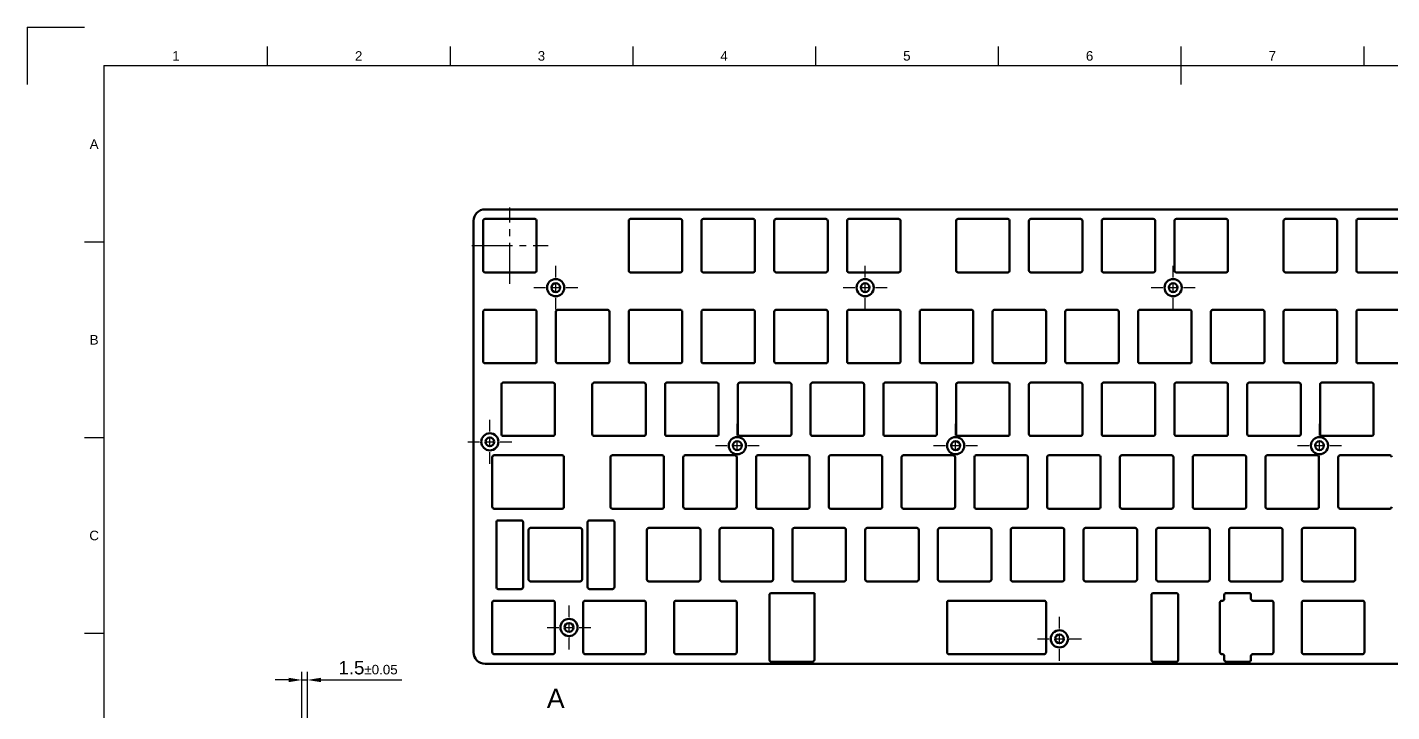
# Model space of a CAD drawing. Header units: millimetres. Extents: x 0 to 594, y 0 to 420.
# Drawn here: x 0 to 357.2, y 240.7 to 420 of the extents above; entities that cross this region are included whole.
import ezdxf
from ezdxf.enums import TextEntityAlignment as Align

# ---------------------------------------------------------------- set-up
doc = ezdxf.new("R2010")
doc.units = ezdxf.units.MM
doc.header["$LTSCALE"] = 0.75
doc.linetypes.add('CENTER2', pattern=[28.575, 19.05, -3.175, 3.175, -3.175])
for name, color, linetype, lineweight in [('BORDER', 7, 'Continuous', 25), ('FD_Dimensions', 7, 'Continuous', 25), ('Section Lines', 7, 'CENTER2', 25), ('Smart Centers', 7, 'CENTER2', 25), ('Visible', 7, 'Continuous', 50)]:
    doc.layers.add(name, color=color, linetype=linetype, lineweight=lineweight)
doc.styles.add('FusionTitle', font='arial.ttf')
doc.styles.get("Standard").update_dxf_attribs({"font": 'arial.ttf'})
doc.dimstyles.new('Dim-ISO-25', dxfattribs={"dimtxt": 3.5, "dimasz": 3.5, "dimexe": 2.1, "dimexo": 2.1, "dimgap": 1.4, "dimtad": 1, "dimdsep": 46, "dimtxsty": 'Standard', "dimcen": 0, "dimazin": 2, "dimtp": 0.1, "dimtm": 0.1, "dimtfac": 0.714286, "dimtmove": 0, "dimatfit": 3, "dimfxl": 1, "dimarcsym": 0})

# ---------------------------------------------------------------- blocks, each defined once
blk = doc.blocks.new('ISO_A2_SHEET')
at = {"layer": 'BORDER'}
for p, q in [((62.8335, 415), (62.8335, 410)), ((110.6668, 415), (110.6668, 410)), ((158.5001, 415), (158.5001, 410)), ((206.3334, 415), (206.3334, 410)), ((254.1667, 415), (254.1667, 410)), ((302, 415), (302, 405)), ((349.8333, 415), (349.8333, 410)), ((20, 410), (584, 410)), ((20, 410), (20, 10)), ((15, 363.75), (20, 363.75)), ((15, 312.5), (20, 312.5)), ((15, 261.25), (20, 261.25))]:
    blk.add_line(p, q, dxfattribs=at)
at = {"layer": 'Defpoints'}
for q in [(15, 420), (0, 405)]:
    blk.add_line((0, 420), q, dxfattribs=at)
at = {"layer": 'BORDER', "style": 'FusionTitle'}
for s, p in [('1', (38.91685, 412.5)), ('2', (86.75015, 412.5)), ('3', (134.58345, 412.5)), ('4', (182.41675, 412.5)), ('5', (230.25005, 412.5)), ('6', (278.08335, 412.5)), ('7', (325.91665, 412.5)), ('A', (17.5, 389.375)), ('B', (17.5, 338.125)), ('C', (17.5, 286.875))]:
    blk.add_text(s, height=2.5, dxfattribs=at).set_placement(p, align=Align.MIDDLE)
blk = doc.blocks.new('*U6')
at = {"layer": 'Smart Centers', "color": 0, "ltscale": 0.75, "transparency": 16777216}
blk.add_line((0, -10), (0, 10), dxfattribs=at)
blk = doc.blocks.new('*U7')
at = {"layer": 'Smart Centers', "color": 0, "ltscale": 0.75, "transparency": 16777216}
blk.add_line((-10, 0), (10, 0), dxfattribs=at)
blk = doc.blocks.new('*U28')
at = {"layer": 'Smart Centers', "color": 0, "ltscale": 0.75, "transparency": 16777216}
for p, q in [((0, 2.68), (0, 5.75)), ((-5.75, 0), (-2.68, 0)), ((2.68, 0), (5.75, 0)), ((0, -5.75), (0, -2.68))]:
    blk.add_line(p, q, dxfattribs=at)
at = {"layer": 'Smart Centers', "color": 0, "linetype": 'Continuous', "ltscale": 0.75, "transparency": 16777216}
for p, q in [((-0.89, 0), (0.89, 0)), ((0, -0.89), (0, 0.89))]:
    blk.add_line(p, q, dxfattribs=at)
blk = doc.blocks.new('*U29')
at = {"layer": 'Smart Centers', "color": 0, "ltscale": 0.75, "transparency": 16777216}
for p, q in [((0, 2.68), (0, 5.75)), ((-5.75, 0), (-2.68, 0)), ((2.68, 0), (5.75, 0)), ((0, -5.75), (0, -2.68))]:
    blk.add_line(p, q, dxfattribs=at)
at = {"layer": 'Smart Centers', "color": 0, "linetype": 'Continuous', "ltscale": 0.75, "transparency": 16777216}
for p, q in [((-0.89, 0), (0.89, 0)), ((0, -0.89), (0, 0.89))]:
    blk.add_line(p, q, dxfattribs=at)
blk = doc.blocks.new('*U31')
at = {"layer": 'Smart Centers', "color": 0, "ltscale": 0.75, "transparency": 16777216}
for p, q in [((0, 2.68), (0, 5.75)), ((-5.75, 0), (-2.68, 0)), ((2.68, 0), (5.75, 0)), ((0, -5.75), (0, -2.68))]:
    blk.add_line(p, q, dxfattribs=at)
at = {"layer": 'Smart Centers', "color": 0, "linetype": 'Continuous', "ltscale": 0.75, "transparency": 16777216}
for p, q in [((-0.89, 0), (0.89, 0)), ((0, -0.89), (0, 0.89))]:
    blk.add_line(p, q, dxfattribs=at)
blk = doc.blocks.new('*U32')
at = {"layer": 'Smart Centers', "color": 0, "ltscale": 0.75, "transparency": 16777216}
for p, q in [((0, 2.68), (0, 5.75)), ((-5.75, 0), (-2.68, 0)), ((2.68, 0), (5.75, 0)), ((0, -5.75), (0, -2.68))]:
    blk.add_line(p, q, dxfattribs=at)
at = {"layer": 'Smart Centers', "color": 0, "linetype": 'Continuous', "ltscale": 0.75, "transparency": 16777216}
for p, q in [((-0.89, 0), (0.89, 0)), ((0, -0.89), (0, 0.89))]:
    blk.add_line(p, q, dxfattribs=at)
blk = doc.blocks.new('*U33')
at = {"layer": 'Smart Centers', "color": 0, "ltscale": 0.75, "transparency": 16777216}
for p, q in [((0, 2.68), (0, 5.75)), ((-5.75, 0), (-2.68, 0)), ((2.68, 0), (5.75, 0)), ((0, -5.75), (0, -2.68))]:
    blk.add_line(p, q, dxfattribs=at)
at = {"layer": 'Smart Centers', "color": 0, "linetype": 'Continuous', "ltscale": 0.75, "transparency": 16777216}
for p, q in [((-0.89, 0), (0.89, 0)), ((0, -0.89), (0, 0.89))]:
    blk.add_line(p, q, dxfattribs=at)
blk = doc.blocks.new('*U34')
at = {"layer": 'Smart Centers', "color": 0, "ltscale": 0.75, "transparency": 16777216}
for p, q in [((0, 2.68), (0, 5.75)), ((-5.75, 0), (-2.68, 0)), ((2.68, 0), (5.75, 0)), ((0, -5.75), (0, -2.68))]:
    blk.add_line(p, q, dxfattribs=at)
at = {"layer": 'Smart Centers', "color": 0, "linetype": 'Continuous', "ltscale": 0.75, "transparency": 16777216}
for p, q in [((-0.89, 0), (0.89, 0)), ((0, -0.89), (0, 0.89))]:
    blk.add_line(p, q, dxfattribs=at)
blk = doc.blocks.new('*U35')
at = {"layer": 'Smart Centers', "color": 0, "ltscale": 0.75, "transparency": 16777216}
for p, q in [((0, 2.68), (0, 5.75)), ((-5.75, 0), (-2.68, 0)), ((2.68, 0), (5.75, 0)), ((0, -5.75), (0, -2.68))]:
    blk.add_line(p, q, dxfattribs=at)
at = {"layer": 'Smart Centers', "color": 0, "linetype": 'Continuous', "ltscale": 0.75, "transparency": 16777216}
for p, q in [((-0.89, 0), (0.89, 0)), ((0, -0.89), (0, 0.89))]:
    blk.add_line(p, q, dxfattribs=at)
blk = doc.blocks.new('*U36')
at = {"layer": 'Smart Centers', "color": 0, "ltscale": 0.75, "transparency": 16777216}
for p, q in [((0, 2.68), (0, 5.75)), ((-5.75, 0), (-2.68, 0)), ((2.68, 0), (5.75, 0)), ((0, -5.75), (0, -2.68))]:
    blk.add_line(p, q, dxfattribs=at)
at = {"layer": 'Smart Centers', "color": 0, "linetype": 'Continuous', "ltscale": 0.75, "transparency": 16777216}
for p, q in [((-0.89, 0), (0.89, 0)), ((0, -0.89), (0, 0.89))]:
    blk.add_line(p, q, dxfattribs=at)
blk = doc.blocks.new('*U37')
at = {"layer": 'Smart Centers', "color": 0, "ltscale": 0.75, "transparency": 16777216}
for p, q in [((0, 2.68), (0, 5.75)), ((-5.75, 0), (-2.68, 0)), ((2.68, 0), (5.75, 0)), ((0, -5.75), (0, -2.68))]:
    blk.add_line(p, q, dxfattribs=at)
at = {"layer": 'Smart Centers', "color": 0, "linetype": 'Continuous', "ltscale": 0.75, "transparency": 16777216}
for p, q in [((-0.89, 0), (0.89, 0)), ((0, -0.89), (0, 0.89))]:
    blk.add_line(p, q, dxfattribs=at)
blk = doc.blocks.new('*D50')
at = {"layer": 'Defpoints', "color": 0, "transparency": 16777216}
for p in [(73.38, 249.02), (71.88, 232.3), (73.38, 232.3)]:
    blk.add_point(p, dxfattribs=at)
at = {"layer": 'FD_Dimensions', "color": 0, "lineweight": -2, "transparency": 16777216}
for p, q in [((71.88, 234.4), (71.88, 251.12)), ((73.38, 234.4), (73.38, 251.12)), ((68.38, 249.02), (64.88, 249.02)), ((71.88, 249.02), (73.38, 249.02)), ((76.88, 249.02), (98.02, 249.02))]:
    blk.add_line(p, q, dxfattribs=at)
at = {"layer": 'FD_Dimensions', "color": 0, "transparency": 16777216}
for points in [[(68.38, 249.6), (68.38, 248.44), (71.88, 249.02)], [(76.88, 249.6), (76.88, 248.44), (73.38, 249.02)]]:
    blk.add_solid(points, dxfattribs=at)
at = {"layer": 'FD_Dimensions', "color": 0, "transparency": 16777216, "insert": (89.2, 252.21), "char_height": 3.5, "attachment_point": 5}
blk.add_mtext('1.5{\\H2.5;±0.05}', dxfattribs=at)

msp = doc.modelspace()

# ---------------------------------------------------------------- linework, layer by layer
at = {"layer": 'Visible'}
for p, q in [((461.446, 372.295), (119.833, 372.295)), ((116.833, 369.295), (116.833, 256.283)), ((119.333, 356.295), (119.333, 369.295)), ((119.833, 369.795), (132.833, 369.795)), ((133.333, 369.295), (133.333, 356.295)), ((157.433, 356.295), (157.433, 369.295)), ((157.933, 369.795), (170.933, 369.795)), ((171.433, 369.295), (171.433, 356.295)), ((176.483, 356.295), (176.483, 369.295)), ((176.983, 369.795), (189.983, 369.795)), ((190.483, 369.295), (190.483, 356.295)), ((195.533, 356.295), (195.533, 369.295)), ((196.033, 369.795), (209.033, 369.795)), ((209.533, 369.295), (209.533, 356.295)), ((214.583, 356.295), (214.583, 369.295)), ((215.083, 369.795), (228.083, 369.795)), ((228.583, 369.295), (228.583, 356.295)), ((243.158, 356.295), (243.158, 369.295)), ((243.658, 369.795), (256.658, 369.795)), ((257.158, 369.295), (257.158, 356.295)), ((262.208, 356.295), (262.208, 369.295)), ((262.708, 369.795), (275.708, 369.795)), ((276.208, 369.295), (276.208, 356.295)), ((281.258, 356.295), (281.258, 369.295)), ((281.758, 369.795), (294.758, 369.795)), ((295.258, 369.295), (295.258, 356.295)), ((300.308, 356.295), (300.308, 369.295)), ((300.808, 369.795), (313.808, 369.795)), ((314.308, 369.295), (314.308, 356.295)), ((328.883, 356.295), (328.883, 369.295)), ((329.383, 369.795), (342.383, 369.795)), ((342.883, 369.295), (342.883, 356.295)), ((347.933, 356.295), (347.933, 369.295)), ((348.433, 369.795), (361.433, 369.795)), ((132.833, 355.795), (119.833, 355.795)), ((170.933, 355.795), (157.933, 355.795)), ((189.983, 355.795), (176.983, 355.795)), ((209.033, 355.795), (196.033, 355.795)), ((228.083, 355.795), (215.083, 355.795)), ((256.658, 355.795), (243.658, 355.795)), ((275.708, 355.795), (262.708, 355.795)), ((294.758, 355.795), (281.758, 355.795)), ((313.808, 355.795), (300.808, 355.795)), ((342.383, 355.795), (329.383, 355.795)), ((361.433, 355.795), (348.433, 355.795)), ((119.333, 332.483), (119.333, 345.483)), ((119.833, 345.983), (132.833, 345.983)), ((133.333, 345.483), (133.333, 332.483)), ((138.383, 332.483), (138.383, 345.483)), ((138.883, 345.983), (151.883, 345.983)), ((152.383, 345.483), (152.383, 332.483)), ((157.433, 332.483), (157.433, 345.483)), ((157.933, 345.983), (170.933, 345.983)), ((171.433, 345.483), (171.433, 332.483)), ((176.483, 332.483), (176.483, 345.483)), ((176.983, 345.983), (189.983, 345.983)), ((190.483, 345.483), (190.483, 332.483)), ((195.533, 332.483), (195.533, 345.483)), ((196.033, 345.983), (209.033, 345.983)), ((209.533, 345.483), (209.533, 332.483)), ((214.583, 332.483), (214.583, 345.483)), ((215.083, 345.983), (228.083, 345.983)), ((228.583, 345.483), (228.583, 332.483)), ((233.633, 332.483), (233.633, 345.483)), ((234.133, 345.983), (247.133, 345.983)), ((247.633, 345.483), (247.633, 332.483)), ((252.683, 332.483), (252.683, 345.483)), ((253.183, 345.983), (266.183, 345.983)), ((266.683, 345.483), (266.683, 332.483)), ((271.733, 332.483), (271.733, 345.483)), ((272.233, 345.983), (285.233, 345.983)), ((285.733, 345.483), (285.733, 332.483)), ((290.783, 332.483), (290.783, 345.483)), ((291.283, 345.983), (304.283, 345.983)), ((304.783, 345.483), (304.783, 332.483)), ((309.833, 332.483), (309.833, 345.483)), ((310.333, 345.983), (323.333, 345.983)), ((323.833, 345.483), (323.833, 332.483)), ((328.883, 332.483), (328.883, 345.483)), ((329.383, 345.983), (342.383, 345.983)), ((342.883, 345.483), (342.883, 332.483)), ((347.933, 332.483), (347.933, 345.483)), ((348.433, 345.983), (361.433, 345.983)), ((132.833, 331.983), (119.833, 331.983)), ((151.883, 331.983), (138.883, 331.983)), ((170.933, 331.983), (157.933, 331.983)), ((189.983, 331.983), (176.983, 331.983)), ((209.033, 331.983), (196.033, 331.983)), ((228.083, 331.983), (215.083, 331.983)), ((247.133, 331.983), (234.133, 331.983)), ((266.183, 331.983), (253.183, 331.983)), ((285.233, 331.983), (272.233, 331.983)), ((304.283, 331.983), (291.283, 331.983)), ((323.333, 331.983), (310.333, 331.983)), ((342.383, 331.983), (329.383, 331.983)), ((361.433, 331.983), (348.433, 331.983)), ((124.096, 313.433), (124.096, 326.433)), ((124.596, 326.933), (137.596, 326.933)), ((138.096, 326.433), (138.096, 313.433)), ((147.908, 313.433), (147.908, 326.433)), ((148.408, 326.933), (161.408, 326.933)), ((161.908, 326.433), (161.908, 313.433)), ((166.958, 313.433), (166.958, 326.433)), ((167.458, 326.933), (180.458, 326.933)), ((180.958, 326.433), (180.958, 313.433)), ((186.008, 313.433), (186.008, 326.433)), ((186.508, 326.933), (199.508, 326.933)), ((200.008, 326.433), (200.008, 313.433)), ((205.058, 313.433), (205.058, 326.433)), ((205.558, 326.933), (218.558, 326.933)), ((219.058, 326.433), (219.058, 313.433)), ((224.108, 313.433), (224.108, 326.433)), ((224.608, 326.933), (237.608, 326.933)), ((238.108, 326.433), (238.108, 313.433)), ((243.158, 313.433), (243.158, 326.433)), ((243.658, 326.933), (256.658, 326.933)), ((257.158, 326.433), (257.158, 313.433)), ((262.208, 313.433), (262.208, 326.433)), ((262.708, 326.933), (275.708, 326.933)), ((276.208, 326.433), (276.208, 313.433)), ((281.258, 313.433), (281.258, 326.433)), ((281.758, 326.933), (294.758, 326.933)), ((295.258, 326.433), (295.258, 313.433)), ((300.308, 313.433), (300.308, 326.433)), ((300.808, 326.933), (313.808, 326.933)), ((314.308, 326.433), (314.308, 313.433)), ((319.358, 313.433), (319.358, 326.433)), ((319.858, 326.933), (332.858, 326.933)), ((333.358, 326.433), (333.358, 313.433)), ((338.408, 313.433), (338.408, 326.433)), ((338.908, 326.933), (351.908, 326.933)), ((352.408, 326.433), (352.408, 313.433)), ((137.596, 312.933), (124.596, 312.933)), ((161.408, 312.933), (148.408, 312.933)), ((180.458, 312.933), (167.458, 312.933)), ((199.508, 312.933), (186.508, 312.933)), ((218.558, 312.933), (205.558, 312.933)), ((237.608, 312.933), (224.608, 312.933)), ((256.658, 312.933), (243.658, 312.933)), ((275.708, 312.933), (262.708, 312.933)), ((294.758, 312.933), (281.758, 312.933)), ((313.808, 312.933), (300.808, 312.933)), ((332.858, 312.933), (319.858, 312.933)), ((351.908, 312.933), (338.908, 312.933)), ((121.715, 294.383), (121.715, 307.383)), ((122.215, 307.883), (139.977, 307.883)), ((140.477, 307.383), (140.477, 294.383)), ((152.671, 294.383), (152.671, 307.383)), ((153.171, 307.883), (166.171, 307.883)), ((166.671, 307.383), (166.671, 294.383)), ((171.721, 294.383), (171.721, 307.383)), ((172.221, 307.883), (185.221, 307.883)), ((185.721, 307.383), (185.721, 294.383)), ((190.771, 294.383), (190.771, 307.383)), ((191.271, 307.883), (204.271, 307.883)), ((204.771, 307.383), (204.771, 294.383)), ((209.821, 294.383), (209.821, 307.383)), ((210.321, 307.883), (223.321, 307.883)), ((223.821, 307.383), (223.821, 294.383)), ((228.871, 294.383), (228.871, 307.383)), ((229.371, 307.883), (242.371, 307.883)), ((242.871, 307.383), (242.871, 294.383)), ((247.921, 294.383), (247.921, 307.383)), ((248.421, 307.883), (261.421, 307.883)), ((261.921, 307.383), (261.921, 294.383)), ((266.971, 294.383), (266.971, 307.383)), ((267.471, 307.883), (280.471, 307.883)), ((280.971, 307.383), (280.971, 294.383)), ((286.021, 294.383), (286.021, 307.383)), ((286.521, 307.883), (299.521, 307.883)), ((300.021, 307.383), (300.021, 294.383)), ((305.071, 294.383), (305.071, 307.383)), ((305.571, 307.883), (318.571, 307.883)), ((319.071, 307.383), (319.071, 294.383)), ((324.121, 294.383), (324.121, 307.383)), ((324.621, 307.883), (337.621, 307.883)), ((338.121, 307.383), (338.121, 294.383)), ((343.171, 294.383), (343.171, 307.383)), ((343.671, 307.883), (356.671, 307.883)), ((139.977, 293.883), (122.215, 293.883)), ((166.171, 293.883), (153.171, 293.883)), ((185.221, 293.883), (172.221, 293.883)), ((204.271, 293.883), (191.271, 293.883)), ((223.321, 293.883), (210.321, 293.883)), ((242.371, 293.883), (229.371, 293.883)), ((261.421, 293.883), (248.421, 293.883)), ((280.471, 293.883), (267.471, 293.883)), ((299.521, 293.883), (286.521, 293.883)), ((318.571, 293.883), (305.571, 293.883)), ((337.621, 293.883), (324.621, 293.883)), ((356.671, 293.883), (343.671, 293.883)), ((122.802, 273.333), (122.802, 290.333)), ((123.302, 290.833), (129.302, 290.833)), ((129.802, 290.333), (129.802, 273.333)), ((146.678, 273.333), (146.678, 290.333)), ((147.178, 290.833), (153.178, 290.833)), ((153.678, 290.333), (153.678, 273.333)), ((131.24, 275.333), (131.24, 288.333)), ((131.74, 288.833), (144.74, 288.833)), ((145.24, 288.333), (145.24, 275.333)), ((162.196, 275.333), (162.196, 288.333)), ((162.696, 288.833), (175.696, 288.833)), ((176.196, 288.333), (176.196, 275.333)), ((181.246, 275.333), (181.246, 288.333)), ((181.746, 288.833), (194.746, 288.833)), ((195.246, 288.333), (195.246, 275.333)), ((200.296, 275.333), (200.296, 288.333)), ((200.796, 288.833), (213.796, 288.833)), ((214.296, 288.333), (214.296, 275.333)), ((219.346, 275.333), (219.346, 288.333)), ((219.846, 288.833), (232.846, 288.833)), ((233.346, 288.333), (233.346, 275.333)), ((238.396, 275.333), (238.396, 288.333)), ((238.896, 288.833), (251.896, 288.833)), ((252.396, 288.333), (252.396, 275.333)), ((257.446, 275.333), (257.446, 288.333)), ((257.946, 288.833), (270.946, 288.833)), ((271.446, 288.333), (271.446, 275.333)), ((276.496, 275.333), (276.496, 288.333)), ((276.996, 288.833), (289.996, 288.833)), ((290.496, 288.333), (290.496, 275.333)), ((295.546, 275.333), (295.546, 288.333)), ((296.046, 288.833), (309.046, 288.833)), ((309.546, 288.333), (309.546, 275.333)), ((314.596, 275.333), (314.596, 288.333)), ((315.096, 288.833), (328.096, 288.833)), ((328.596, 288.333), (328.596, 275.333)), ((333.646, 275.333), (333.646, 288.333)), ((334.146, 288.833), (347.146, 288.833)), ((347.646, 288.333), (347.646, 275.333)), ((129.302, 272.833), (123.302, 272.833)), ((144.74, 274.833), (131.74, 274.833)), ((153.178, 272.833), (147.178, 272.833)), ((175.696, 274.833), (162.696, 274.833)), ((194.746, 274.833), (181.746, 274.833)), ((194.777, 271.783), (206.033, 271.783)), ((213.796, 274.833), (200.796, 274.833)), ((206.033, 271.783), (206.033, 254.283)), ((232.846, 274.833), (219.846, 274.833)), ((251.896, 274.833), (238.896, 274.833)), ((270.946, 274.833), (257.946, 274.833)), ((289.996, 274.833), (276.996, 274.833)), ((294.777, 271.783), (300.777, 271.783)), ((309.046, 274.833), (296.046, 274.833)), ((313.833, 271.783), (319.833, 271.783)), ((328.096, 274.833), (315.096, 274.833)), ((347.146, 274.833), (334.146, 274.833)), ((121.715, 256.283), (121.715, 269.283)), ((122.215, 269.783), (137.596, 269.783)), ((138.096, 269.283), (138.096, 256.283)), ((145.527, 256.283), (145.527, 269.283)), ((146.027, 269.783), (161.408, 269.783)), ((161.908, 269.283), (161.908, 256.283)), ((169.34, 256.283), (169.34, 269.283)), ((169.84, 269.783), (185.221, 269.783)), ((185.721, 269.283), (185.721, 256.283)), ((194.277, 254.283), (194.277, 271.283)), ((240.777, 256.283), (240.777, 269.283)), ((241.277, 269.783), (266.183, 269.783)), ((266.683, 269.283), (266.683, 256.283)), ((294.277, 254.283), (294.277, 271.283)), ((301.277, 271.283), (301.277, 254.283)), ((312.215, 256.283), (312.215, 269.283)), ((312.715, 269.783), (312.833, 269.783)), ((313.333, 270.283), (313.333, 271.283)), ((320.333, 271.283), (320.333, 270.283)), ((320.833, 269.783), (325.715, 269.783)), ((326.215, 269.283), (326.215, 256.283)), ((333.646, 256.283), (333.646, 269.283)), ((334.146, 269.783), (349.527, 269.783)), ((350.027, 269.283), (350.027, 256.283)), ((137.596, 255.783), (122.215, 255.783)), ((161.408, 255.783), (146.027, 255.783)), ((185.221, 255.783), (169.84, 255.783)), ((205.533, 253.783), (194.777, 253.783)), ((266.183, 255.783), (241.277, 255.783)), ((300.777, 253.783), (294.777, 253.783)), ((312.833, 255.783), (312.715, 255.783)), ((313.333, 254.283), (313.333, 255.283)), ((319.833, 253.783), (313.833, 253.783)), ((320.333, 255.283), (320.333, 254.283)), ((325.715, 255.783), (320.833, 255.783)), ((349.527, 255.783), (334.146, 255.783)), ((119.833, 253.283), (461.446, 253.283))]:
    msp.add_line(p, q, dxfattribs=at)
at = {"layer": 'Visible', "extrusion": (0, 0, -1)}
for centre, radius in [((-138.333, 351.795), 2.25), ((-219.333, 351.795), 2.25), ((-299.946, 351.795), 2.25), ((-138.333, 351.795), 1.15), ((-219.333, 351.795), 1.15), ((-299.946, 351.795), 1.15), ((-121.095, 311.408), 2.25), ((-121.095, 311.408), 1.15), ((-185.864, 310.408), 2.25), ((-185.864, 310.408), 1.15), ((-243.014, 310.408), 2.25), ((-243.014, 310.408), 1.15), ((-338.264, 310.408), 2.25), ((-338.264, 310.408), 1.15), ((-141.811, 262.783), 2.25), ((-141.811, 262.783), 1.15), ((-270.183, 259.783), 2.25), ((-270.183, 259.783), 1.15)]:
    msp.add_circle(centre, radius, dxfattribs=at)
for centre, radius, start, end in [((-119.833, 369.295), 3, 0, 90), ((-119.833, 369.295), 0.5, 0, 90), ((-132.833, 369.295), 0.5, 90, 180), ((-157.933, 369.295), 0.5, 0, 90), ((-170.933, 369.295), 0.5, 90, 180), ((-176.983, 369.295), 0.5, 0, 90), ((-189.983, 369.295), 0.5, 90, 180), ((-196.033, 369.295), 0.5, 0, 90), ((-209.033, 369.295), 0.5, 90, 180), ((-215.083, 369.295), 0.5, 0, 90), ((-228.083, 369.295), 0.5, 90, 180), ((-243.658, 369.295), 0.5, 0, 90), ((-256.658, 369.295), 0.5, 90, 180), ((-262.708, 369.295), 0.5, 0, 90), ((-275.708, 369.295), 0.5, 90, 180), ((-281.758, 369.295), 0.5, 0, 90), ((-294.758, 369.295), 0.5, 90, 180), ((-300.808, 369.295), 0.5, 0, 90), ((-313.808, 369.295), 0.5, 90, 180), ((-329.383, 369.295), 0.5, 0, 90), ((-342.383, 369.295), 0.5, 90, 180), ((-348.433, 369.295), 0.5, 0, 90), ((-119.833, 356.295), 0.5, 270, 0), ((-132.833, 356.295), 0.5, 180, 270), ((-157.933, 356.295), 0.5, 270, 0), ((-170.933, 356.295), 0.5, 180, 270), ((-176.983, 356.295), 0.5, 270, 0), ((-189.983, 356.295), 0.5, 180, 270), ((-196.033, 356.295), 0.5, 270, 0), ((-209.033, 356.295), 0.5, 180, 270), ((-215.083, 356.295), 0.5, 270, 0), ((-228.083, 356.295), 0.5, 180, 270), ((-243.658, 356.295), 0.5, 270, 0), ((-256.658, 356.295), 0.5, 180, 270), ((-262.708, 356.295), 0.5, 270, 0), ((-275.708, 356.295), 0.5, 180, 270), ((-281.758, 356.295), 0.5, 270, 0), ((-294.758, 356.295), 0.5, 180, 270), ((-300.808, 356.295), 0.5, 270, 0), ((-313.808, 356.295), 0.5, 180, 270), ((-329.383, 356.295), 0.5, 270, 0), ((-342.383, 356.295), 0.5, 180, 270), ((-348.433, 356.295), 0.5, 270, 0), ((-119.833, 345.483), 0.5, 0, 90), ((-132.833, 345.483), 0.5, 90, 180), ((-138.883, 345.483), 0.5, 0, 90), ((-151.883, 345.483), 0.5, 90, 180), ((-157.933, 345.483), 0.5, 0, 90), ((-170.933, 345.483), 0.5, 90, 180), ((-176.983, 345.483), 0.5, 0, 90), ((-189.983, 345.483), 0.5, 90, 180), ((-196.033, 345.483), 0.5, 0, 90), ((-209.033, 345.483), 0.5, 90, 180), ((-215.083, 345.483), 0.5, 0, 90), ((-228.083, 345.483), 0.5, 90, 180), ((-234.133, 345.483), 0.5, 0, 90), ((-247.133, 345.483), 0.5, 90, 180), ((-253.183, 345.483), 0.5, 0, 90), ((-266.183, 345.483), 0.5, 90, 180), ((-272.233, 345.483), 0.5, 0, 90), ((-285.233, 345.483), 0.5, 90, 180), ((-291.283, 345.483), 0.5, 0, 90), ((-304.283, 345.483), 0.5, 90, 180), ((-310.333, 345.483), 0.5, 0, 90), ((-323.333, 345.483), 0.5, 90, 180), ((-329.383, 345.483), 0.5, 0, 90), ((-342.383, 345.483), 0.5, 90, 180), ((-348.433, 345.483), 0.5, 0, 90), ((-119.833, 332.483), 0.5, 270, 0), ((-132.833, 332.483), 0.5, 180, 270), ((-138.883, 332.483), 0.5, 270, 0), ((-151.883, 332.483), 0.5, 180, 270), ((-157.933, 332.483), 0.5, 270, 0), ((-170.933, 332.483), 0.5, 180, 270), ((-176.983, 332.483), 0.5, 270, 0), ((-189.983, 332.483), 0.5, 180, 270), ((-196.033, 332.483), 0.5, 270, 0), ((-209.033, 332.483), 0.5, 180, 270), ((-215.083, 332.483), 0.5, 270, 0), ((-228.083, 332.483), 0.5, 180, 270), ((-234.133, 332.483), 0.5, 270, 0), ((-247.133, 332.483), 0.5, 180, 270), ((-253.183, 332.483), 0.5, 270, 0), ((-266.183, 332.483), 0.5, 180, 270), ((-272.233, 332.483), 0.5, 270, 0), ((-285.233, 332.483), 0.5, 180, 270), ((-291.283, 332.483), 0.5, 270, 0), ((-304.283, 332.483), 0.5, 180, 270), ((-310.333, 332.483), 0.5, 270, 0), ((-323.333, 332.483), 0.5, 180, 270), ((-329.383, 332.483), 0.5, 270, 0), ((-342.383, 332.483), 0.5, 180, 270), ((-348.433, 332.483), 0.5, 270, 0), ((-124.596, 326.433), 0.5, 0, 90), ((-137.596, 326.433), 0.5, 90, 180), ((-148.408, 326.433), 0.5, 0, 90), ((-161.408, 326.433), 0.5, 90, 180), ((-167.458, 326.433), 0.5, 0, 90), ((-180.458, 326.433), 0.5, 90, 180), ((-186.508, 326.433), 0.5, 0, 90), ((-199.508, 326.433), 0.5, 90, 180), ((-205.558, 326.433), 0.5, 0, 90), ((-218.558, 326.433), 0.5, 90, 180), ((-224.608, 326.433), 0.5, 0, 90), ((-237.608, 326.433), 0.5, 90, 180), ((-243.658, 326.433), 0.5, 0, 90), ((-256.658, 326.433), 0.5, 90, 180), ((-262.708, 326.433), 0.5, 0, 90), ((-275.708, 326.433), 0.5, 90, 180), ((-281.758, 326.433), 0.5, 0, 90), ((-294.758, 326.433), 0.5, 90, 180), ((-300.808, 326.433), 0.5, 0, 90), ((-313.808, 326.433), 0.5, 90, 180), ((-319.858, 326.433), 0.5, 0, 90), ((-332.858, 326.433), 0.5, 90, 180), ((-338.908, 326.433), 0.5, 0, 90), ((-351.908, 326.433), 0.5, 90, 180), ((-124.596, 313.433), 0.5, 270, 0), ((-137.596, 313.433), 0.5, 180, 270), ((-148.408, 313.433), 0.5, 270, 0), ((-161.408, 313.433), 0.5, 180, 270), ((-167.458, 313.433), 0.5, 270, 0), ((-180.458, 313.433), 0.5, 180, 270), ((-186.508, 313.433), 0.5, 270, 0), ((-199.508, 313.433), 0.5, 180, 270), ((-205.558, 313.433), 0.5, 270, 0), ((-218.558, 313.433), 0.5, 180, 270), ((-224.608, 313.433), 0.5, 270, 0), ((-237.608, 313.433), 0.5, 180, 270), ((-243.658, 313.433), 0.5, 270, 0), ((-256.658, 313.433), 0.5, 180, 270), ((-262.708, 313.433), 0.5, 270, 0), ((-275.708, 313.433), 0.5, 180, 270), ((-281.758, 313.433), 0.5, 270, 0), ((-294.758, 313.433), 0.5, 180, 270), ((-300.808, 313.433), 0.5, 270, 0), ((-313.808, 313.433), 0.5, 180, 270), ((-319.858, 313.433), 0.5, 270, 0), ((-332.858, 313.433), 0.5, 180, 270), ((-338.908, 313.433), 0.5, 270, 0), ((-351.908, 313.433), 0.5, 180, 270), ((-122.215, 307.383), 0.5, 0, 90), ((-139.977, 307.383), 0.5, 90, 180), ((-153.171, 307.383), 0.5, 0, 90), ((-166.171, 307.383), 0.5, 90, 180), ((-172.221, 307.383), 0.5, 0, 90), ((-185.221, 307.383), 0.5, 90, 180), ((-191.271, 307.383), 0.5, 0, 90), ((-204.271, 307.383), 0.5, 90, 180), ((-210.321, 307.383), 0.5, 0, 90), ((-223.321, 307.383), 0.5, 90, 180), ((-229.371, 307.383), 0.5, 0, 90), ((-242.371, 307.383), 0.5, 90, 180), ((-248.421, 307.383), 0.5, 0, 90), ((-261.421, 307.383), 0.5, 90, 180), ((-267.471, 307.383), 0.5, 0, 90), ((-280.471, 307.383), 0.5, 90, 180), ((-286.521, 307.383), 0.5, 0, 90), ((-299.521, 307.383), 0.5, 90, 180), ((-305.571, 307.383), 0.5, 0, 90), ((-318.571, 307.383), 0.5, 90, 180), ((-324.621, 307.383), 0.5, 0, 90), ((-337.621, 307.383), 0.5, 90, 180), ((-343.671, 307.383), 0.5, 0, 90), ((-356.671, 307.383), 0.5, 90, 180), ((-122.215, 294.383), 0.5, 270, 0), ((-139.977, 294.383), 0.5, 180, 270), ((-153.171, 294.383), 0.5, 270, 0), ((-166.171, 294.383), 0.5, 180, 270), ((-172.221, 294.383), 0.5, 270, 0), ((-185.221, 294.383), 0.5, 180, 270), ((-191.271, 294.383), 0.5, 270, 0), ((-204.271, 294.383), 0.5, 180, 270), ((-210.321, 294.383), 0.5, 270, 0), ((-223.321, 294.383), 0.5, 180, 270), ((-229.371, 294.383), 0.5, 270, 0), ((-242.371, 294.383), 0.5, 180, 270), ((-248.421, 294.383), 0.5, 270, 0), ((-261.421, 294.383), 0.5, 180, 270), ((-267.471, 294.383), 0.5, 270, 0), ((-280.471, 294.383), 0.5, 180, 270), ((-286.521, 294.383), 0.5, 270, 0), ((-299.521, 294.383), 0.5, 180, 270), ((-305.571, 294.383), 0.5, 270, 0), ((-318.571, 294.383), 0.5, 180, 270), ((-324.621, 294.383), 0.5, 270, 0), ((-337.621, 294.383), 0.5, 180, 270), ((-343.671, 294.383), 0.5, 270, 0), ((-356.671, 294.383), 0.5, 180, 270), ((-123.302, 290.333), 0.5, 0, 90), ((-129.302, 290.333), 0.5, 90, 180), ((-147.178, 290.333), 0.5, 0, 90), ((-153.178, 290.333), 0.5, 90, 180), ((-131.74, 288.333), 0.5, 0, 90), ((-144.74, 288.333), 0.5, 90, 180), ((-162.696, 288.333), 0.5, 0, 90), ((-175.696, 288.333), 0.5, 90, 180), ((-181.746, 288.333), 0.5, 0, 90), ((-194.746, 288.333), 0.5, 90, 180), ((-200.796, 288.333), 0.5, 0, 90), ((-213.796, 288.333), 0.5, 90, 180), ((-219.846, 288.333), 0.5, 0, 90), ((-232.846, 288.333), 0.5, 90, 180), ((-238.896, 288.333), 0.5, 0, 90), ((-251.896, 288.333), 0.5, 90, 180), ((-257.946, 288.333), 0.5, 0, 90), ((-270.946, 288.333), 0.5, 90, 180), ((-276.996, 288.333), 0.5, 0, 90), ((-289.996, 288.333), 0.5, 90, 180), ((-296.046, 288.333), 0.5, 0, 90), ((-309.046, 288.333), 0.5, 90, 180), ((-315.096, 288.333), 0.5, 0, 90), ((-328.096, 288.333), 0.5, 90, 180), ((-334.146, 288.333), 0.5, 0, 90), ((-347.146, 288.333), 0.5, 90, 180), ((-131.74, 275.333), 0.5, 270, 0), ((-144.74, 275.333), 0.5, 180, 270), ((-162.696, 275.333), 0.5, 270, 0), ((-175.696, 275.333), 0.5, 180, 270), ((-181.746, 275.333), 0.5, 270, 0), ((-194.746, 275.333), 0.5, 180, 270), ((-200.796, 275.333), 0.5, 270, 0), ((-213.796, 275.333), 0.5, 180, 270), ((-219.846, 275.333), 0.5, 270, 0), ((-232.846, 275.333), 0.5, 180, 270), ((-238.896, 275.333), 0.5, 270, 0), ((-251.896, 275.333), 0.5, 180, 270), ((-257.946, 275.333), 0.5, 270, 0), ((-270.946, 275.333), 0.5, 180, 270), ((-276.996, 275.333), 0.5, 270, 0), ((-289.996, 275.333), 0.5, 180, 270), ((-296.046, 275.333), 0.5, 270, 0), ((-309.046, 275.333), 0.5, 180, 270), ((-315.096, 275.333), 0.5, 270, 0), ((-328.096, 275.333), 0.5, 180, 270), ((-334.146, 275.333), 0.5, 270, 0), ((-347.146, 275.333), 0.5, 180, 270), ((-123.302, 273.333), 0.5, 270, 0), ((-129.302, 273.333), 0.5, 180, 270), ((-147.178, 273.333), 0.5, 270, 0), ((-153.178, 273.333), 0.5, 180, 270), ((-194.777, 271.283), 0.5, 0, 90), ((-294.777, 271.283), 0.5, 0, 90), ((-300.777, 271.283), 0.5, 90, 180), ((-313.833, 271.283), 0.5, 0, 90), ((-319.833, 271.283), 0.5, 90, 180), ((-122.215, 269.283), 0.5, 0, 90), ((-137.596, 269.283), 0.5, 90, 180), ((-146.027, 269.283), 0.5, 0, 90), ((-161.408, 269.283), 0.5, 90, 180), ((-169.84, 269.283), 0.5, 0, 90), ((-185.221, 269.283), 0.5, 90, 180), ((-241.277, 269.283), 0.5, 0, 90), ((-266.183, 269.283), 0.5, 90, 180), ((-312.715, 269.283), 0.5, 0, 90), ((-325.715, 269.283), 0.5, 90, 180), ((-334.146, 269.283), 0.5, 0, 90), ((-349.527, 269.283), 0.5, 90, 180), ((-119.833, 256.283), 3, 270, 0), ((-122.215, 256.283), 0.5, 270, 0), ((-137.596, 256.283), 0.5, 180, 270), ((-146.027, 256.283), 0.5, 270, 0), ((-161.408, 256.283), 0.5, 180, 270), ((-169.84, 256.283), 0.5, 270, 0), ((-185.221, 256.283), 0.5, 180, 270), ((-194.777, 254.283), 0.5, 270, 0), ((-205.533, 254.283), 0.5, 180, 270), ((-241.277, 256.283), 0.5, 270, 0), ((-266.183, 256.283), 0.5, 180, 270), ((-294.777, 254.283), 0.5, 270, 0), ((-300.777, 254.283), 0.5, 180, 270), ((-312.715, 256.283), 0.5, 270, 0), ((-313.833, 254.283), 0.5, 270, 0), ((-319.833, 254.283), 0.5, 180, 270), ((-325.715, 256.283), 0.5, 180, 270), ((-334.146, 256.283), 0.5, 270, 0), ((-349.527, 256.283), 0.5, 180, 270)]:
    msp.add_arc(centre, radius, start, end, dxfattribs=at)
at = {"layer": 'Visible'}
for centre, start, end in [((312.833, 270.283), 270, 0), ((320.833, 270.283), 180, 270), ((312.833, 255.283), 0, 90), ((320.833, 255.283), 90, 180)]:
    msp.add_arc(centre, 0.5, start, end, dxfattribs=at)

# ---------------------------------------------------------------- block references
at = {"layer": 'BORDER'}
msp.add_blockref('ISO_A2_SHEET', (0, 0), dxfattribs=at)
at = {"layer": 'Smart Centers', "ltscale": 0.75}
for name, p in [('*U6', (126.333, 362.795)), ('*U7', (126.333, 362.795)), ('*U34', (138.333, 351.795)), ('*U33', (219.333, 351.795)), ('*U28', (299.946, 351.795)), ('*U35', (121.095, 311.408)), ('*U36', (185.864, 310.408)), ('*U32', (243.014, 310.408)), ('*U29', (338.264, 310.408)), ('*U37', (141.811, 262.783)), ('*U31', (270.183, 259.783))]:
    msp.add_blockref(name, p, dxfattribs=at)

# ---------------------------------------------------------------- texts
at = {"layer": 'Section Lines', "insert": (138.333, 244.2), "char_height": 5, "attachment_point": 5}
msp.add_mtext('A', dxfattribs=at)

# ---------------------------------------------------------------- dimensions: what is measured, and where the dimension line sits
at = {"layer": 'FD_Dimensions'}
dim = msp.add_aligned_dim(p1=(71.876, 232.295), p2=(73.376, 232.295), distance=16.723, dimstyle='Dim-ISO-25', override={"dimgap": 1.4, "dimlfac": 1, "dimclrd": 0, "dimclre": 0, "dimtol": 1, "dimlim": 0, "dimtp": 0.05, "dimtm": 0.05}, dxfattribs=at)
dim.commit()
dim.dimension.update_dxf_attribs({"geometry": '*D50', "text_midpoint": (89.196, 252.206)})

doc.saveas('drawing.dxf')
